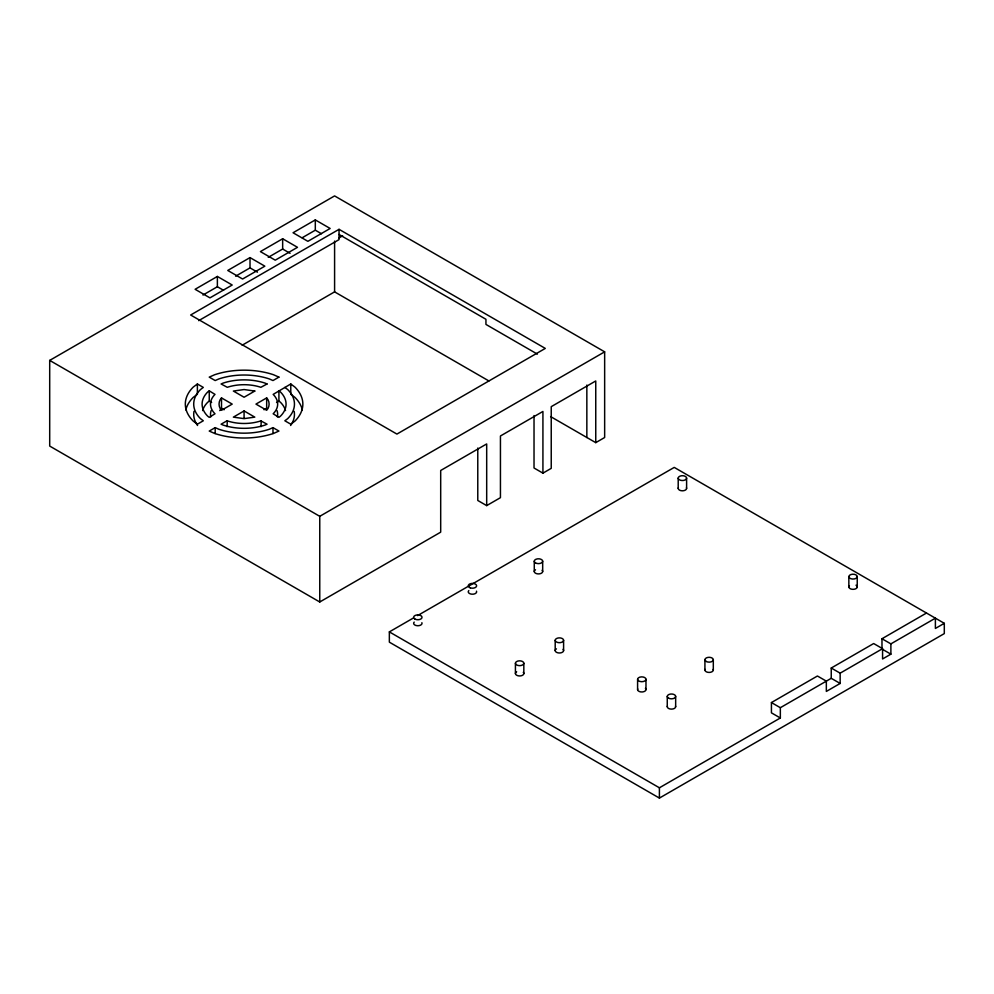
<?xml version="1.0" encoding="UTF-8"?>
<svg xmlns="http://www.w3.org/2000/svg" width="994" height="994" viewBox="0 0 994 994"><rect width="100%" height="100%" fill="white"/><g stroke="black" fill="none" stroke-linecap="round" stroke-linejoin="round"><path stroke-width="1.49" d="M221.5 397.911C218.22 401.241 218.22 406.944 221.5 410.273L232.211 404.098L221.5 397.911L221.5 408.186L219.761 410.609M197.384 383.982L193.196 387.126A58.758 33.92 0 0 0 193.196 421.058L197.384 424.202L203.31 420.773L200.465 418.636A50.359 29.074 0 0 1 200.465 389.549L203.31 387.411L197.384 383.982L197.384 394.258L193.196 397.414A58.758 33.92 0 0 0 185.828 409.95M209.249 390.841L207.734 391.971A41.972 24.229 0 0 0 207.734 416.213L209.249 417.343L215.002 413.79A33.572 19.383 0 0 1 215.002 394.394L209.249 390.841L209.249 401.116L207.734 402.259A41.972 24.229 0 0 0 202.627 410.584M477.779 448.046L477.779 500.467L486.687 505.611L486.687 443.933L440.69 470.485L440.69 532.163L319.757 601.991L49.7 446.07L49.7 360.4L334.593 195.917L604.65 351.839L604.65 437.509L595.754 442.641L550.614 416.585M217.375 276.444L195.11 289.291L209.958 297.865L232.211 285.017L217.375 276.444L217.375 286.732L202.975 295.044M250.016 257.595L227.763 270.455L242.598 279.016L264.851 266.168L250.016 257.595L250.016 267.883L235.615 276.195M282.656 238.759L260.403 251.606L275.239 260.167L297.504 247.32L282.656 238.759L282.656 249.034L268.256 257.347M315.309 219.91L293.044 232.758L307.892 241.318L330.145 228.471L315.309 219.91L315.309 230.186L302.213 237.74M339.041 229.328L190.662 314.999L396.917 434.08L545.296 348.409L339.041 229.328L339.041 239.616L198.688 320.652M338.83 238.013L342.644 235.814M242.163 345.229L334.593 291.863L488.899 380.951M215.189 427.631L209.249 431.061L214.704 433.471A58.758 33.92 0 0 0 273.462 433.471L278.916 431.061L272.977 427.631L269.262 429.271A50.359 29.074 0 0 1 218.904 429.271L215.189 427.631L215.189 433.508M227.054 420.773L221.115 424.202L223.091 425.072A41.972 24.229 0 0 0 265.063 425.072L267.038 424.202L260.863 420.884A33.572 19.383 0 0 1 227.291 420.884L227.054 426.65M244.077 410.944L233.366 417.132L244.077 418.636L254.799 417.132L244.077 410.944L244.077 418.288M266.665 397.911L255.955 404.098L266.665 410.273C269.933 406.944 269.933 401.241 266.665 397.911L266.665 408.186L263.982 409.739M284.843 387.411L287.701 389.549A50.359 29.074 0 0 1 287.701 418.636L284.843 420.773L290.782 424.202L294.969 421.058A58.758 33.92 0 0 0 294.969 387.126L290.782 383.982L273.164 394.394A33.572 19.383 0 0 1 273.164 413.79L278.916 417.343L280.432 416.213A41.972 24.229 0 0 0 280.432 391.971L278.916 390.841L278.916 401.116L280.432 402.259A41.972 24.229 0 0 1 285.526 410.584M276.543 402.483L278.916 401.116M49.7 360.4L319.757 516.321L604.65 351.839M486.687 505.611L500.442 497.671L500.442 435.981L542.923 411.454L542.923 473.144L551.235 468.348L551.235 406.658L595.754 380.963L595.754 442.641M417.567 615.597L674.243 467.404L944.3 623.313L944.3 633.6L659.407 798.083L389.35 642.161L389.35 631.886L413.541 617.92M771.431 702.559L780.34 707.703L780.34 717.979L771.431 712.847L771.431 702.559L817.428 676.007L826.337 681.139L826.337 691.426L840.154 683.45L840.154 673.162L882.573 648.672L882.573 658.96L890.885 654.164L890.885 643.876L935.391 618.181L935.391 628.457L944.3 623.313M840.154 683.45L831.245 678.306L831.245 668.03L873.664 643.54L882.573 648.672M890.885 654.164L881.976 649.02L881.976 638.744L926.495 613.037M780.34 707.703L831.245 678.306M389.35 631.886L659.407 787.795L780.34 717.979M339.041 234.472L485.942 319.285L485.942 324.417L537.381 354.125M315.309 230.186L321.484 233.752M282.656 249.034L290.074 253.321M250.016 267.883L257.434 272.17M881.976 638.744L890.885 643.876M542.923 473.144L534.026 468L534.026 415.567M217.375 286.732L223.551 290.298M831.245 668.03L840.154 673.162M209.249 401.116L211.623 402.483M221.5 408.186L224.172 409.739M857.238 576.632A4.2 2.423 0 0 1 850.951 578.732A4.2 2.423 0 0 1 850.951 574.532A4.2 2.423 0 0 1 857.238 576.632L857.238 586.907M848.851 576.632L848.851 586.907M713.307 659.73L713.307 670.006M704.92 659.73L704.92 670.006M686.606 478.114A4.2 2.423 0 0 1 680.306 480.214A4.2 2.423 0 0 1 680.306 476.014A4.2 2.423 0 0 1 686.606 478.114L686.606 488.389M678.206 478.114L678.206 488.389M675.659 696.409L675.659 706.697M667.26 696.409L667.26 706.697M659.407 787.795L659.407 798.083M645.976 679.275A4.2 2.423 0 0 1 639.689 681.375A4.2 2.423 0 0 1 639.689 677.187A4.2 2.423 0 0 1 645.976 679.275L645.976 689.563M637.589 679.275L637.589 689.563M586.845 385.076L586.845 437.509M563.598 640.285A4.2 2.423 0 0 1 557.299 642.372A4.2 2.423 0 0 1 557.299 638.185A4.2 2.423 0 0 1 563.598 640.285L563.598 650.561M555.199 640.285L555.199 650.561M542.674 561.212L542.674 571.488M534.275 561.212L534.275 571.488M523.826 663.234A4.2 2.423 0 0 1 517.526 665.334A4.2 2.423 0 0 1 517.526 661.147A4.2 2.423 0 0 1 523.826 663.234L523.826 673.522M515.426 663.234L515.426 673.522M334.593 241.095L334.593 291.863M319.757 516.321L319.757 601.991M290.782 383.982L290.782 394.258L294.969 397.414A58.758 33.92 0 0 1 302.338 409.95M272.977 427.631L272.977 433.508M261.111 420.773L261.111 426.65M210.79 416.908A33.572 19.383 0 0 1 211.15 410.584M277.015 410.584A33.572 19.383 0 0 1 277.363 416.908M294.174 411.342A50.359 29.074 0 0 1 290.608 425.494M197.557 425.494A50.359 29.074 0 0 1 193.992 411.342M856.008 585.193A4.2 2.423 0 0 1 856.256 588.473A4.2 2.423 0 0 1 850.64 588.895A4.2 2.423 0 0 1 849.41 585.702M476.499 591.169A4.2 2.423 0 0 1 471.889 594.201A4.2 2.423 0 0 1 468.808 590.585M523.266 672.304A4.2 2.423 0 0 1 522.036 675.51A4.2 2.423 0 0 1 516.408 675.075A4.2 2.423 0 0 1 516.656 671.807M421.891 622.691A4.2 2.423 0 0 1 417.294 625.723A4.2 2.423 0 0 1 414.2 622.107M645.417 688.345A4.2 2.423 0 0 1 642.335 691.961A4.2 2.423 0 0 1 637.726 688.929M675.51 706.063A4.2 2.423 0 0 1 671.459 709.12A4.2 2.423 0 0 1 667.409 706.063M542.103 570.283A4.2 2.423 0 0 1 540.885 573.476A4.2 2.423 0 0 1 535.257 573.041A4.2 2.423 0 0 1 535.505 569.773M563.026 649.343A4.2 2.423 0 0 1 561.796 652.549A4.2 2.423 0 0 1 556.18 652.114A4.2 2.423 0 0 1 556.429 648.846M686.456 487.768A4.2 2.423 0 0 1 682.406 490.812A4.2 2.423 0 0 1 678.355 487.768M713.17 669.384A4.2 2.423 0 0 1 709.12 672.429A4.2 2.423 0 0 1 705.057 669.384M254.799 391.052L244.077 397.24L233.366 391.052L244.077 389.549L254.799 391.052M267.038 383.982L260.863 387.3A33.572 19.383 0 0 0 227.291 387.3L221.115 383.982L223.091 383.112A41.972 24.229 0 0 1 265.063 383.112L267.038 383.982M278.916 377.124L272.977 380.553L269.262 378.913A50.359 29.074 0 0 0 218.904 378.913L215.189 380.553L209.249 377.124L214.704 374.713A58.758 33.92 0 0 1 273.462 374.713L278.916 377.124M470.348 587.889A4.2 2.423 0 0 0 476.635 585.801A4.2 2.423 0 0 0 470.348 583.702A4.2 2.423 0 0 0 470.348 587.889M668.49 698.123A4.2 2.423 0 0 0 675.51 697.043A4.2 2.423 0 0 0 670.378 694.073A4.2 2.423 0 0 0 668.49 698.123M414.871 619.038A4.2 2.423 0 0 0 421.891 617.945A4.2 2.423 0 0 0 416.747 614.975A4.2 2.423 0 0 0 414.871 619.038M535.505 562.927A4.2 2.423 0 0 0 542.525 561.834A4.2 2.423 0 0 0 537.381 558.864A4.2 2.423 0 0 0 535.505 562.927M706.15 661.445A4.2 2.423 0 0 0 713.17 660.351A4.2 2.423 0 0 0 708.026 657.382A4.2 2.423 0 0 0 706.15 661.445"/></g></svg>
